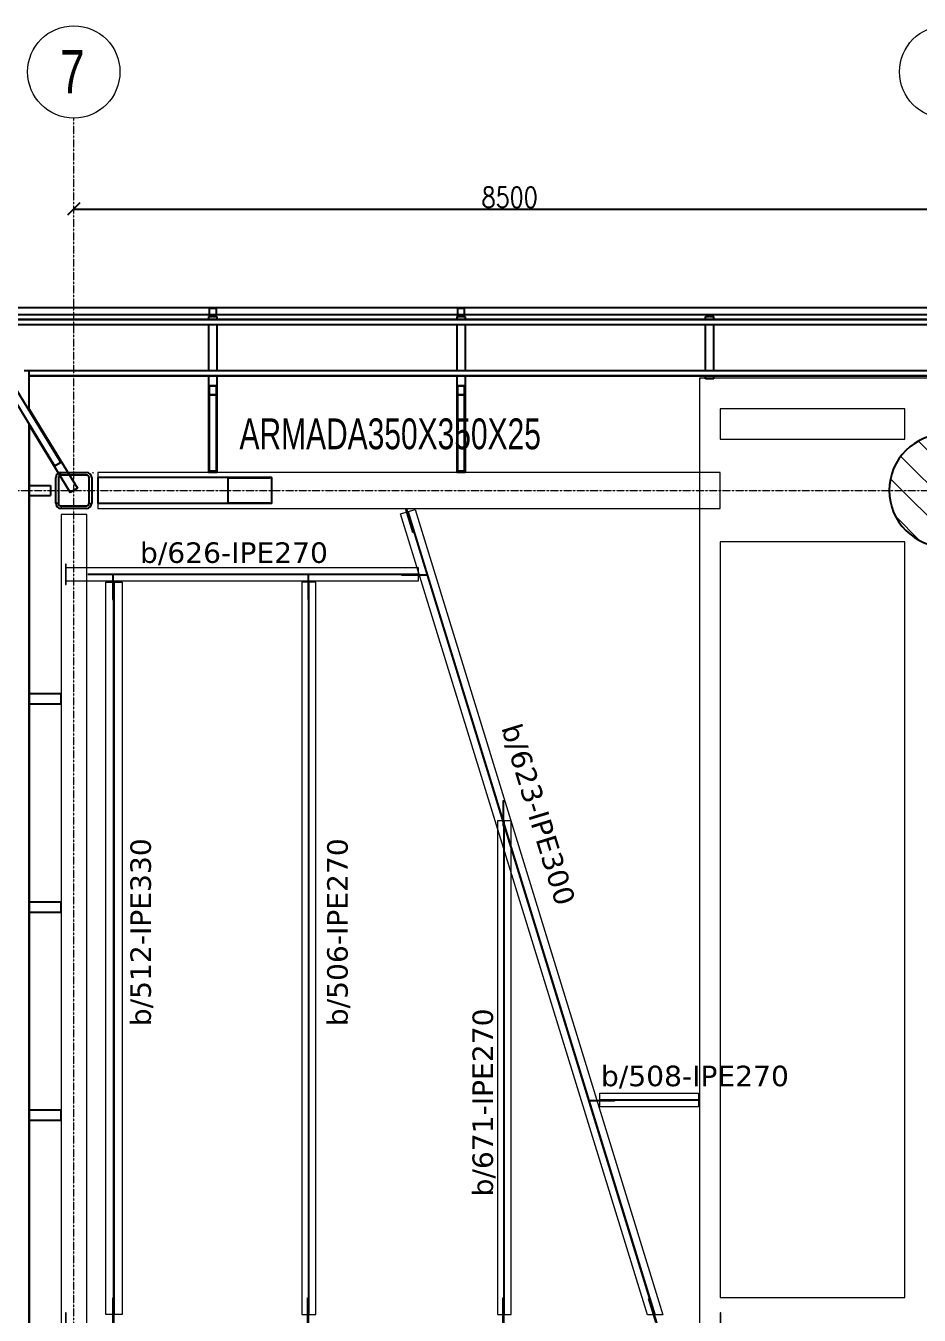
# Model space of a CAD drawing. Header units: millimetres. Extents: x -900 to 76112, y -21218 to 30031.
# Drawn here: x 3552 to 12263, y 17458 to 30031 of the extents above; entities that cross this region are included whole.
import ezdxf

# ---------------------------------------------------------------- set-up
doc = ezdxf.new("R2010")
doc.units = ezdxf.units.MM
doc.linetypes.add('Grid Line', pattern=[3.33375, 1.905, -0.47625, 0.47625, -0.47625])
for name, color, linetype, lineweight in [('0-1', 7, 'Continuous', 5), ('A_ALMA', 255, 'Continuous', 5), ('E_B_PLACA-1', 10, 'Continuous', 25), ('E_B_PLACA-2', 254, 'Continuous', 25), ('E_COLUMNAS', 1, 'Continuous', 18), ('E_COLUMNAS-1', 254, 'Continuous', 25), ('E_COLUMNAS-2', 1, 'Continuous', 9), ('E_COLUMNAS-3', 1, 'Continuous', 35), ('E_COLUMNAS-4', 1, 'Continuous', 25), ('E_EJES', 8, 'Continuous', 9), ('E_EJES-1', 8, 'Grid Line', 9), ('E_TEXTO', 3, 'Continuous', 9), ('E_VIGAS', 5, 'Continuous', 9), ('E_VIGAS-1', 5, 'Continuous', 25), ('E_VIGAS-2', 10, 'Continuous', 25), ('E_VIGAS-3', 5, 'Continuous', 25), ('P-PLATINA', 6, 'Continuous', 15), ('S-COLS-HDLN-1', 52, 'Continuous', 9), ('VIGAS_HCB', 253, 'Continuous', 15)]:
    doc.layers.add(name, color=color, linetype=linetype, lineweight=lineweight)
doc.layers.add('COTAS', color=8, linetype='Continuous')
doc.styles.add('Arial Narrow', font='', dxfattribs={"width": 0.85, "height": 0.3})
doc.styles.add('CNI_COTAS', font='romans.shx', dxfattribs={"width": 0.8})
doc.styles.add('Swis721 LtCn BT', font='swisscl.ttf', dxfattribs={"height": 0.42})
doc.styles.add('VERDANA', font='verdana.ttf')
doc.styles.get('Arial Narrow').set_extended_font_data('Arial Narrow')
doc.dimstyles.new('1.5', dxfattribs={"dimscale": 0, "dimtxt": 200, "dimasz": 120, "dimexe": 4, "dimexo": 4, "dimgap": 15, "dimtad": 1, "dimdec": 0, "dimzin": 4, "dimdsep": 46, "dimtxsty": 'CNI_COTAS', "dimblk": 'OBLIQUE', "dimcen": -0.09, "dimclrd": 256, "dimclrt": 3, "dimadec": 0, "dimazin": 0, "dimtfac": 1, "dimtdec": 0, "dimtmove": 2, "dimatfit": 0, "dimldrblk": 'OBLIQUE', "dimfxl": 0.05, "dimtolj": 1, "dimtzin": 0, "dimarcsym": 0})

# ---------------------------------------------------------------- blocks, each defined once
blk = doc.blocks.new('EST_SFM_VIGA-METALICA-SECCION-C - EST_SFM_VIGA-METALICA-UPN160-1604346-_58_00m_N_E_-NIVEL-15 DOC')
at = {"layer": 'E_VIGAS-1'}
for p, q in [((-32.755, 0.018), (-35.116, 0.018)), ((-30.335, 0.018), (-32.697, 0.018)), ((30.11, 0.018), (-30.277, 0.018)), ((-35.11, -0.047), (-32.761, -0.047)), ((-32.76, -0.047), (-32.693, -0.047)), ((-32.692, -0.047), (-30.341, -0.047)), ((-30.34, -0.047), (-30.273, -0.047)), ((-30.272, -0.047), (30.104, -0.047))]:
    blk.add_line(p, q, dxfattribs=at)
blk = doc.blocks.new('EST_SFM_VIGA-METALICA-SECCION-C - EST_SFM_VIGA-METALICA-UPN100-1529678-_58_00m_N_E_-NIVEL-15 DOC')
at = {"layer": 'E_VIGAS-2'}
for p, q in [((-13.943, -0.032), (-13.943, 0.018)), ((-13.556, 0.018), (-13.943, 0.018)), ((13.374, 0.018), (-13.422, 0.018))]:
    blk.add_line(p, q, dxfattribs=at)
blk = doc.blocks.new('EST_SFM_VIGA-METALICA-SECCION-C - EST_SFM_VIGA-METALICA-UPN100-1526554-_58_00m_N_E_-NIVEL-15 DOC')
at = {"layer": 'E_VIGAS-2'}
for p, q in [((34.942, 0.018), (-34.929, 0.018)), ((-34.929, -0.032), (34.942, -0.032))]:
    blk.add_line(p, q, dxfattribs=at)
blk = doc.blocks.new('EST_SFM_VIGA-METALICA-SECCION-C - EST_SFM_VIGA-METALICA-UPN100-1526616-_58_00m_N_E_-NIVEL-15 DOC')
at = {"layer": 'E_VIGAS-2'}
for p, q in [((-34.827, -0.018), (-34.827, 0.032)), ((34.044, 0.032), (-34.827, 0.032)), ((-34.827, -0.018), (34.044, -0.018))]:
    blk.add_line(p, q, dxfattribs=at)
blk = doc.blocks.new('EST_SCM_COLUMNA-METALICA-SECCION-CUADRADA - EST_SCM_COLUMNA-TUBULAR-CUADRADA_PTEØ_70x70 e_3mm-V6-_58_00m_N_E_-NIVEL-15 DOC')
at = {"layer": 'E_COLUMNAS-2'}
h = blk.add_hatch(dxfattribs=at)
h.set_pattern_fill('FP_3', color=256, style=0, pattern_type=2)
h.set_pattern_definition([(135, (72.807, -167.908), (-0.15909903, -0.15909903), [])])
h.paths.add_polyline_path([(0.029, -0.035), (0.033, -0.033), (0.035, -0.029), (0.031, -0.031)])
h.paths.add_polyline_path([(-0.029, -0.035), (-0.031, -0.031), (-0.035, -0.029), (-0.033, -0.033)])
h.paths.add_polyline_path([(-0.009, -0.035), (0.029, -0.035), (0.029, -0.032), (-0.029, -0.032), (-0.029, -0.035)])
h.paths.add_polyline_path([(-0.035, 0.029), (-0.031, 0.031), (-0.029, 0.035), (-0.033, 0.033)])
h.paths.add_polyline_path([(-0.032, -0.029), (-0.032, 0.029), (-0.035, 0.029), (-0.035, -0.029)])
h.paths.add_polyline_path([(0.035, 0.029), (0.033, 0.033), (0.029, 0.035), (0.031, 0.031)])
h.paths.add_polyline_path([(0.032, -0.029), (0.035, -0.029), (0.035, 0.029), (0.032, 0.029)])
h.paths.add_polyline_path([(-0.029, 0.032), (0.029, 0.032), (0.029, 0.035), (-0.029, 0.035)])
at = {"layer": 'E_COLUMNAS-1'}
for p, q in [((-0.035, 0.029), (-0.035, -0.029)), ((-0.032, -0.029), (-0.032, 0.029)), ((0.029, 0.035), (-0.029, 0.035)), ((-0.029, 0.032), (0.029, 0.032)), ((0.032, 0.029), (0.032, -0.029)), ((0.035, -0.029), (0.035, 0.029)), ((0.029, -0.032), (-0.029, -0.032)), ((-0.029, -0.035), (0.029, -0.035))]:
    blk.add_line(p, q, dxfattribs=at)
for centre, radius, start, end in [((-0.029, 0.029), 0.006, 90, 180), ((-0.029, 0.029), 0.003, 90, 180), ((0.029, 0.029), 0.006, 360, 90), ((0.029, 0.029), 0.003, 0, 90), ((-0.029, -0.029), 0.006, 180, 270), ((-0.029, -0.029), 0.006, 190, 270), ((-0.029, -0.029), 0.003, 180, 270), ((-0.029, -0.029), 0.003, 210, 270), ((0.029, -0.029), 0.006, 270, 360), ((0.029, -0.029), 0.003, 270, 360), ((0.029, -0.029), 0.006, 270, 350), ((0.029, -0.029), 0.003, 270, 330)]:
    blk.add_arc(centre, radius, start, end, dxfattribs=at)
blk = doc.blocks.new('EST_SCM_COLUMNA-METALICA-SECCION-CUADRADA - EST_SCM_COLUMNA-TUBULAR-CUADRADA_PTEØ_70x70 e_3mm-V7-_58_00m_N_E_-NIVEL-15 DOC')
at = {"layer": 'E_COLUMNAS-1'}
for p, q in [((-0.035, 0.029), (-0.035, -0.029)), ((-0.032, -0.029), (-0.032, 0.029)), ((0.029, 0.035), (-0.029, 0.035)), ((-0.029, 0.032), (0.029, 0.032)), ((0.032, 0.029), (0.032, -0.029)), ((0.035, -0.029), (0.035, 0.029)), ((0.029, -0.032), (-0.029, -0.032)), ((-0.029, -0.035), (0.029, -0.035))]:
    blk.add_line(p, q, dxfattribs=at)
for centre, radius, start, end in [((-0.029, 0.029), 0.006, 90, 180), ((-0.029, 0.029), 0.003, 90, 180), ((0.029, 0.029), 0.006, 360, 90), ((0.029, 0.029), 0.003, 0, 90), ((-0.029, -0.029), 0.006, 180, 270), ((-0.029, -0.029), 0.006, 190, 270), ((-0.029, -0.029), 0.003, 180, 270), ((-0.029, -0.029), 0.003, 210, 270), ((0.029, -0.029), 0.006, 270, 360), ((0.029, -0.029), 0.003, 270, 360), ((0.029, -0.029), 0.006, 270, 350), ((0.029, -0.029), 0.003, 270, 330)]:
    blk.add_arc(centre, radius, start, end, dxfattribs=at)
blk = doc.blocks.new('DCTIB_CNI_EST_MOD-1A-FAC_0001_rvt-1-_58_00m_N_E_-NIVEL-15 DOC')
at = {"layer": 'E_VIGAS'}
h = blk.add_hatch(dxfattribs=at)
h.set_pattern_fill('FP_2', color=256, style=0, pattern_type=2)
h.set_pattern_definition([(45, (0, 0), (-0.3768879, 0.3768879), []), (45, (0, 0.571), (-0.3768879, 0.3768879), [])])
h.paths.add_polyline_path([(-72.775, 167.094), (-72.775, 167.096), (-72.839, 167.096), (-72.839, 167.094), (-72.816, 167.094)])
h.paths.add_polyline_path([(-72.842, 167.098), (-72.841, 167.098), (-72.842, 167.18)])
h.paths.add_polyline_path([(-72.775, 167.182), (-72.775, 167.184), (-72.839, 167.184), (-72.839, 167.182), (-72.816, 167.182)])
at = {"layer": 'E_B_PLACA-1'}
for p, q in [((-75.147, 167.83), (-5.177, 167.83)), ((-5.727, 167.28), (-74.597, 167.28)), ((-74.597, 166.81), (-74.597, 140.014))]:
    blk.add_line(p, q, dxfattribs=at)
at = {"layer": 'E_B_PLACA-2'}
for p, q in [((-5.177, 167.83), (-75.147, 167.83)), ((-74.597, 167.28), (-5.727, 167.28)), ((-74.597, 140.014), (-74.597, 166.81))]:
    blk.add_line(p, q, dxfattribs=at)
at = {"layer": 'E_COLUMNAS-1'}
for centre, radius, start, end in [((-72.836, 167.879), 0.006, 190, 270), ((-72.836, 167.879), 0.006, 190, 270), ((-72.836, 167.879), 0.003, 210, 270), ((-72.836, 167.879), 0.003, 210, 270), ((-72.778, 167.879), 0.006, 270, 350), ((-72.778, 167.879), 0.006, 270, 350), ((-72.778, 167.879), 0.003, 270, 330), ((-72.778, 167.879), 0.003, 270, 330), ((-70.416, 167.879), 0.006, 190, 270), ((-70.416, 167.879), 0.006, 190, 270), ((-70.416, 167.879), 0.003, 210, 270), ((-70.416, 167.879), 0.003, 210, 270), ((-70.358, 167.879), 0.006, 270, 350), ((-70.358, 167.879), 0.006, 270, 350), ((-70.358, 167.879), 0.003, 270, 330), ((-70.358, 167.879), 0.003, 270, 330)]:
    blk.add_arc(centre, radius, start, end, dxfattribs=at)
at = {"layer": 'E_VIGAS-1'}
for p, q in [((-72.848, 167.858), (-72.848, 167.859)), ((-72.848, 167.859), (-72.82, 167.859)), ((-72.766, 167.858), (-72.848, 167.858)), ((-72.848, 167.858), (-72.848, 167.83)), ((-72.81, 167.876), (-72.81, 167.878)), ((-72.81, 167.864), (-72.81, 167.873)), ((-72.81, 167.859), (-72.81, 167.864)), ((-72.805, 167.878), (-72.805, 167.876)), ((-72.805, 167.873), (-72.805, 167.864)), ((-72.805, 167.864), (-72.805, 167.859)), ((-72.794, 167.859), (-72.766, 167.859)), ((-72.766, 167.859), (-72.766, 167.858)), ((-72.766, 167.858), (-72.766, 167.83)), ((-70.428, 167.858), (-70.428, 167.859)), ((-70.428, 167.859), (-70.4, 167.859)), ((-70.346, 167.858), (-70.428, 167.858)), ((-70.428, 167.858), (-70.428, 167.83)), ((-70.39, 167.876), (-70.39, 167.878)), ((-70.39, 167.864), (-70.39, 167.873)), ((-70.39, 167.859), (-70.39, 167.864)), ((-70.385, 167.878), (-70.385, 167.876)), ((-70.385, 167.873), (-70.385, 167.864)), ((-70.385, 167.864), (-70.385, 167.859)), ((-70.374, 167.859), (-70.346, 167.859)), ((-70.346, 167.859), (-70.346, 167.858)), ((-70.346, 167.858), (-70.346, 167.83)), ((-68.003, 167.859), (-67.975, 167.859)), ((-68.003, 167.858), (-68.003, 167.859)), ((-67.921, 167.858), (-68.003, 167.858)), ((-68.003, 167.83), (-68.003, 167.858)), ((-67.965, 167.864), (-67.965, 167.878)), ((-67.965, 167.859), (-67.965, 167.864)), ((-67.96, 167.878), (-67.96, 167.864)), ((-67.96, 167.864), (-67.96, 167.859)), ((-67.949, 167.859), (-67.921, 167.859)), ((-67.921, 167.859), (-67.921, 167.858)), ((-67.921, 167.83), (-67.921, 167.858)), ((-72.848, 167.78), (-72.848, 167.33)), ((-72.766, 167.78), (-72.766, 167.33)), ((-70.428, 167.78), (-70.428, 167.33)), ((-70.346, 167.78), (-70.346, 167.33)), ((-68.003, 167.33), (-68.003, 167.78)), ((-67.921, 167.33), (-67.921, 167.78)), ((-72.848, 167.28), (-72.848, 166.337)), ((-72.766, 167.28), (-72.766, 166.337)), ((-70.428, 167.28), (-70.428, 166.337)), ((-70.346, 167.28), (-70.346, 166.337)), ((-68.003, 167.252), (-68.003, 167.28)), ((-67.921, 167.252), (-68.003, 167.252)), ((-67.921, 167.252), (-67.921, 167.28)), ((-74.782, 167.113), (-74.35, 166.404)), ((-74.29, 166.44), (-74.723, 167.15)), ((-72.842, 167.18), (-72.842, 167.098)), ((-72.842, 167.098), (-72.842, 166.357)), ((-72.841, 167.18), (-72.841, 167.172)), ((-72.841, 167.098), (-72.841, 167.18)), ((-72.841, 167.098), (-72.841, 167.094)), ((-72.775, 167.184), (-72.839, 167.184)), ((-72.839, 167.182), (-72.775, 167.182)), ((-72.775, 167.096), (-72.839, 167.096)), ((-72.839, 167.094), (-72.775, 167.094)), ((-72.774, 167.172), (-72.774, 167.18)), ((-72.774, 167.18), (-72.774, 167.098)), ((-72.774, 167.094), (-72.774, 167.098)), ((-72.772, 167.098), (-72.772, 167.18)), ((-72.772, 166.357), (-72.772, 167.098)), ((-70.422, 167.18), (-70.422, 167.098)), ((-70.422, 167.098), (-70.422, 166.357)), ((-70.421, 167.18), (-70.421, 167.172)), ((-70.421, 167.098), (-70.421, 167.18)), ((-70.421, 167.098), (-70.421, 167.094)), ((-70.355, 167.184), (-70.419, 167.184)), ((-70.419, 167.182), (-70.355, 167.182)), ((-70.355, 167.096), (-70.419, 167.096)), ((-70.419, 167.094), (-70.355, 167.094)), ((-70.354, 167.172), (-70.354, 167.18)), ((-70.354, 167.18), (-70.354, 167.098)), ((-70.354, 167.094), (-70.354, 167.098)), ((-70.352, 167.098), (-70.352, 167.18)), ((-70.352, 166.357), (-70.352, 167.098)), ((-74.597, 166.956), (-74.127, 166.184)), ((-74.597, 166.798), (-74.197, 166.141)), ((-74.346, 166.402), (-74.291, 166.435)), ((-72.766, 166.337), (-72.848, 166.337)), ((-72.839, 166.353), (-72.775, 166.353)), ((-70.346, 166.337), (-70.428, 166.337)), ((-70.419, 166.353), (-70.355, 166.353)), ((-74.597, 166.212), (-74.388, 166.212)), ((-74.388, 166.212), (-74.388, 166.112)), ((-74.597, 166.112), (-74.388, 166.112)), ((-74.127, 166.184), (-74.197, 166.141)), ((-74.597, 164.182), (-74.287, 164.182)), ((-74.597, 164.082), (-74.287, 164.082)), ((-74.287, 164.182), (-74.287, 164.082)), ((-74.597, 162.152), (-74.287, 162.152)), ((-74.287, 162.152), (-74.287, 162.052)), ((-74.597, 162.052), (-74.287, 162.052)), ((-74.597, 160.123), (-74.287, 160.123)), ((-74.287, 160.123), (-74.287, 160.023)), ((-74.597, 160.023), (-74.287, 160.023))]:
    blk.add_line(p, q, dxfattribs=at)
at = {"layer": 'E_VIGAS-1', "flags": 128}
for points in [[(-72.839, 167.184), (-72.84, 167.184), (-72.84, 167.184), (-72.841, 167.183), (-72.841, 167.183), (-72.842, 167.182), (-72.842, 167.181), (-72.842, 167.18)], [(-72.842, 167.098), (-72.842, 167.097), (-72.842, 167.096), (-72.841, 167.095), (-72.841, 167.095), (-72.84, 167.094), (-72.84, 167.094), (-72.839, 167.094)], [(-72.841, 167.18), (-72.841, 167.181), (-72.84, 167.181), (-72.84, 167.182), (-72.84, 167.182), (-72.84, 167.182), (-72.839, 167.182), (-72.839, 167.182)], [(-72.839, 167.096), (-72.839, 167.096), (-72.84, 167.096), (-72.84, 167.096), (-72.84, 167.096), (-72.84, 167.097), (-72.841, 167.097), (-72.841, 167.098)], [(-72.772, 167.18), (-72.772, 167.181), (-72.772, 167.182), (-72.773, 167.183), (-72.773, 167.183), (-72.774, 167.184), (-72.774, 167.184), (-72.775, 167.184)], [(-72.775, 167.182), (-72.775, 167.182), (-72.774, 167.182), (-72.774, 167.182), (-72.774, 167.182), (-72.774, 167.181), (-72.774, 167.181), (-72.774, 167.18)], [(-72.775, 167.094), (-72.774, 167.094), (-72.774, 167.094), (-72.773, 167.095), (-72.773, 167.095), (-72.772, 167.096), (-72.772, 167.097), (-72.772, 167.098)], [(-72.774, 167.098), (-72.774, 167.097), (-72.774, 167.097), (-72.774, 167.096), (-72.774, 167.096), (-72.774, 167.096), (-72.775, 167.096), (-72.775, 167.096)], [(-70.419, 167.184), (-70.42, 167.184), (-70.42, 167.184), (-70.421, 167.183), (-70.421, 167.183), (-70.422, 167.182), (-70.422, 167.181), (-70.422, 167.18)], [(-70.422, 167.098), (-70.422, 167.097), (-70.422, 167.096), (-70.421, 167.095), (-70.421, 167.095), (-70.42, 167.094), (-70.42, 167.094), (-70.419, 167.094)], [(-70.421, 167.18), (-70.421, 167.181), (-70.42, 167.181), (-70.42, 167.182), (-70.42, 167.182), (-70.42, 167.182), (-70.419, 167.182), (-70.419, 167.182)], [(-70.419, 167.096), (-70.419, 167.096), (-70.42, 167.096), (-70.42, 167.096), (-70.42, 167.096), (-70.42, 167.097), (-70.421, 167.097), (-70.421, 167.098)], [(-70.352, 167.18), (-70.352, 167.181), (-70.352, 167.182), (-70.353, 167.183), (-70.353, 167.183), (-70.354, 167.184), (-70.354, 167.184), (-70.355, 167.184)], [(-70.355, 167.182), (-70.355, 167.182), (-70.354, 167.182), (-70.354, 167.182), (-70.354, 167.182), (-70.354, 167.181), (-70.354, 167.181), (-70.354, 167.18)], [(-70.355, 167.094), (-70.354, 167.094), (-70.354, 167.094), (-70.353, 167.095), (-70.353, 167.095), (-70.352, 167.096), (-70.352, 167.097), (-70.352, 167.098)], [(-70.354, 167.098), (-70.354, 167.097), (-70.354, 167.097), (-70.354, 167.096), (-70.354, 167.096), (-70.354, 167.096), (-70.355, 167.096), (-70.355, 167.096)], [(-74.346, 166.402), (-74.346, 166.402), (-74.347, 166.402), (-74.348, 166.402), (-74.348, 166.402), (-74.349, 166.403), (-74.35, 166.403), (-74.35, 166.404)], [(-74.29, 166.44), (-74.29, 166.44), (-74.29, 166.439), (-74.29, 166.438), (-74.29, 166.437), (-74.29, 166.436), (-74.29, 166.436), (-74.291, 166.435)], [(-72.842, 166.357), (-72.842, 166.356), (-72.842, 166.355), (-72.841, 166.355), (-72.841, 166.354), (-72.84, 166.354), (-72.84, 166.353), (-72.839, 166.353)], [(-72.775, 166.353), (-72.774, 166.353), (-72.774, 166.354), (-72.773, 166.354), (-72.773, 166.355), (-72.772, 166.355), (-72.772, 166.356), (-72.772, 166.357)], [(-70.422, 166.357), (-70.422, 166.356), (-70.422, 166.355), (-70.421, 166.355), (-70.421, 166.354), (-70.42, 166.354), (-70.42, 166.353), (-70.419, 166.353)], [(-70.355, 166.353), (-70.354, 166.353), (-70.354, 166.354), (-70.353, 166.354), (-70.353, 166.355), (-70.352, 166.355), (-70.352, 166.356), (-70.352, 166.357)]]:
    blk.add_lwpolyline(points, dxfattribs=at)
at = {"layer": 'E_VIGAS-1'}
for points, knots in [([(-72.82, 167.859), (-72.819, 167.859), (-72.818, 167.859), (-72.815, 167.859), (-72.813, 167.86), (-72.811, 167.86), (-72.81, 167.862), (-72.81, 167.863), (-72.81, 167.864)], [0, 0, 0, 0, 0.142857, 0.285714, 0.428571, 0.571429, 0.785714, 1, 1, 1, 1]), ([(-72.81, 167.864), (-72.81, 167.863), (-72.81, 167.862), (-72.812, 167.86), (-72.813, 167.86), (-72.815, 167.859), (-72.816, 167.859), (-72.817, 167.859), (-72.819, 167.859), (-72.82, 167.859)], [0, 0, 0, 0, 0.285714, 0.428571, 0.571429, 0.678571, 0.732143, 0.785714, 1, 1, 1, 1]), ([(-72.794, 167.859), (-72.795, 167.859), (-72.796, 167.859), (-72.799, 167.859), (-72.801, 167.86), (-72.803, 167.86), (-72.804, 167.862), (-72.805, 167.863), (-72.805, 167.864)], [0, 0, 0, 0, 0.142857, 0.285714, 0.428571, 0.571429, 0.785714, 1, 1, 1, 1]), ([(-72.805, 167.864), (-72.805, 167.863), (-72.804, 167.862), (-72.803, 167.86), (-72.801, 167.86), (-72.8, 167.859), (-72.799, 167.859), (-72.797, 167.859), (-72.795, 167.859), (-72.794, 167.859)], [0, 0, 0, 0, 0.285714, 0.428571, 0.571429, 0.678571, 0.732143, 0.785714, 1, 1, 1, 1]), ([(-70.4, 167.859), (-70.399, 167.859), (-70.398, 167.859), (-70.395, 167.859), (-70.393, 167.86), (-70.391, 167.86), (-70.39, 167.862), (-70.39, 167.863), (-70.39, 167.864)], [0, 0, 0, 0, 0.142857, 0.285714, 0.428571, 0.571429, 0.785714, 1, 1, 1, 1]), ([(-70.39, 167.864), (-70.39, 167.863), (-70.39, 167.862), (-70.392, 167.86), (-70.393, 167.86), (-70.395, 167.859), (-70.396, 167.859), (-70.397, 167.859), (-70.399, 167.859), (-70.4, 167.859)], [0, 0, 0, 0, 0.285714, 0.428571, 0.571429, 0.678571, 0.732143, 0.785714, 1, 1, 1, 1]), ([(-70.374, 167.859), (-70.375, 167.859), (-70.376, 167.859), (-70.379, 167.859), (-70.381, 167.86), (-70.383, 167.86), (-70.384, 167.862), (-70.385, 167.863), (-70.385, 167.864)], [0, 0, 0, 0, 0.142857, 0.285714, 0.428571, 0.571429, 0.785714, 1, 1, 1, 1]), ([(-70.385, 167.864), (-70.385, 167.863), (-70.384, 167.862), (-70.383, 167.86), (-70.381, 167.86), (-70.38, 167.859), (-70.379, 167.859), (-70.377, 167.859), (-70.375, 167.859), (-70.374, 167.859)], [0, 0, 0, 0, 0.285714, 0.428571, 0.571429, 0.678571, 0.732143, 0.785714, 1, 1, 1, 1]), ([(-67.965, 167.864), (-67.965, 167.863), (-67.965, 167.862), (-67.967, 167.86), (-67.968, 167.86), (-67.97, 167.859), (-67.971, 167.859), (-67.972, 167.859), (-67.974, 167.859), (-67.975, 167.859)], [0, 0, 0, 0, 0.285714, 0.428571, 0.571429, 0.678571, 0.732143, 0.785714, 1, 1, 1, 1]), ([(-67.975, 167.859), (-67.974, 167.859), (-67.973, 167.859), (-67.97, 167.859), (-67.968, 167.86), (-67.966, 167.86), (-67.965, 167.862), (-67.965, 167.863), (-67.965, 167.864)], [0, 0, 0, 0, 0.142857, 0.285714, 0.428571, 0.571429, 0.785714, 1, 1, 1, 1]), ([(-67.96, 167.864), (-67.96, 167.863), (-67.959, 167.862), (-67.958, 167.86), (-67.956, 167.86), (-67.955, 167.859), (-67.954, 167.859), (-67.952, 167.859), (-67.95, 167.859), (-67.949, 167.859)], [0, 0, 0, 0, 0.285714, 0.428571, 0.571429, 0.678571, 0.732143, 0.785714, 1, 1, 1, 1]), ([(-67.949, 167.859), (-67.95, 167.859), (-67.951, 167.859), (-67.954, 167.859), (-67.956, 167.86), (-67.958, 167.86), (-67.959, 167.862), (-67.96, 167.863), (-67.96, 167.864)], [0, 0, 0, 0, 0.142857, 0.285714, 0.428571, 0.571429, 0.785714, 1, 1, 1, 1])]:
    blk.add_open_spline(points, degree=3, knots=knots, dxfattribs=at)
at = {"layer": 'E_COLUMNAS-1'}
for name, p in [('EST_SCM_COLUMNA-METALICA-SECCION-CUADRADA - EST_SCM_COLUMNA-TUBULAR-CUADRADA_PTEØ_70x70 e_3mm-V6-_58_00m_N_E_-NIVEL-15 DOC', (-72.807, 167.908)), ('EST_SCM_COLUMNA-METALICA-SECCION-CUADRADA - EST_SCM_COLUMNA-TUBULAR-CUADRADA_PTEØ_70x70 e_3mm-V7-_58_00m_N_E_-NIVEL-15 DOC', (-70.387, 167.908))]:
    blk.add_blockref(name, p, dxfattribs=at)
at = {"layer": 'E_VIGAS-1'}
for name, p in [('EST_SFM_VIGA-METALICA-SECCION-C - EST_SFM_VIGA-METALICA-UPN160-1604346-_58_00m_N_E_-NIVEL-15 DOC', (-40.081, 167.925)), ('EST_SFM_VIGA-METALICA-SECCION-C - EST_SFM_VIGA-METALICA-UPN100-1526554-_58_00m_N_E_-NIVEL-15 DOC', (-40.169, 167.812)), ('EST_SFM_VIGA-METALICA-SECCION-C - EST_SFM_VIGA-METALICA-UPN100-1526616-_58_00m_N_E_-NIVEL-15 DOC', (-39.77, 167.298))]:
    blk.add_blockref(name, p, dxfattribs=at)
at = {"layer": 'E_VIGAS-1', "rotation": 270.0000000000001}
blk.add_blockref('EST_SFM_VIGA-METALICA-SECCION-C - EST_SFM_VIGA-METALICA-UPN100-1529678-_58_00m_N_E_-NIVEL-15 DOC', (-74.615, 153.388), dxfattribs=at)
blk = doc.blocks.new('EST_SCM_COLUMNA-SECCION-CIRCULAR - EST_SCM_COLUMNA-CONCRETO-CIRCULAR_Ø_110cm-1246219-_58_00m_N_E_-NIVEL-15 DOC')
at = {"layer": 'E_COLUMNAS'}
h = blk.add_hatch(dxfattribs=at)
h.set_pattern_fill('FP_15', color=256, style=0, pattern_type=2)
h.set_pattern_definition([(135, (65.662, -166.162), (-0.15909903, -0.15909903), [])])
h.paths.add_polyline_path([(0.041, -0.548), (0.122, -0.536), (0.201, -0.512), (0.275, -0.476), (0.343, -0.43), (0.403, -0.374), (0.454, -0.31), (0.496, -0.239), (0.526, -0.162), (0.544, -0.082), (0.55, 0), (0.544, 0.082), (0.526, 0.162), (0.492, 0.245), (0.454, 0.31), (0.402, 0.375), (0.343, 0.43), (0.275, 0.476), (0.201, 0.512), (0.122, 0.536), (0.041, 0.548), (-0.041, 0.548), (-0.122, 0.536), (-0.201, 0.512), (-0.275, 0.476), (-0.343, 0.43), (-0.403, 0.374), (-0.454, 0.31), (-0.496, 0.239), (-0.526, 0.162), (-0.544, 0.082), (-0.55, 0), (-0.544, -0.082), (-0.526, -0.162), (-0.496, -0.239), (-0.454, -0.31), (-0.403, -0.374), (-0.343, -0.43), (-0.275, -0.476), (-0.201, -0.512), (-0.122, -0.536), (-0.041, -0.548)])
at = {"layer": 'E_COLUMNAS-4'}
for start, end in [(0, 180), (180, 0)]:
    blk.add_arc((0, 0), 0.55, start, end, dxfattribs=at)
blk = doc.blocks.new('EST_SCM_COLUMNA-METALICA-SECCION-CUADRADA - EST_SCM_COLUMNA-TUBULAR-CUADRADA_ARMADA_350X350X25-V24-_58_00m_N_E_-NIVEL-15 DOC')
at = {"layer": 'S-COLS-HDLN-1'}
h = blk.add_hatch(dxfattribs=at)
h.set_pattern_fill('FP_23', color=256, style=0, pattern_type=2)
h.set_pattern_definition([(135, (74.162, -166.162), (-0.15909903, -0.15909903), [])])
h.paths.add_polyline_path([(0.125, -0.175), (0.144, -0.171), (0.16, -0.16), (0.171, -0.144), (0.175, -0.125), (0.174, 0.13), (0.171, 0.144), (0.16, 0.16), (0.144, 0.171), (0.125, 0.175), (-0.125, 0.175), (-0.144, 0.171), (-0.16, 0.16), (-0.171, 0.144), (-0.175, 0.125), (-0.175, -0.125), (-0.171, -0.144), (-0.16, -0.16), (-0.144, -0.171), (-0.125, -0.175), (0.072, -0.175)])
h.paths.add_polyline_path([(-0.125, -0.15), (-0.138, -0.147), (-0.147, -0.138), (-0.15, -0.125), (-0.149, 0.13), (-0.147, 0.137), (-0.138, 0.147), (-0.125, 0.15), (0.125, 0.15), (0.137, 0.147), (0.147, 0.137), (0.15, 0.125), (0.15, -0.125), (0.147, -0.138), (0.137, -0.147), (0.125, -0.15), (-0.07, -0.15)])
at = {"layer": 'E_COLUMNAS-4'}
for p, q in [((-0.125, 0.175), (0.125, 0.175)), ((0.125, 0.15), (-0.125, 0.15)), ((-0.175, -0.125), (-0.175, 0.125)), ((-0.15, 0.125), (-0.15, -0.125)), ((0.15, -0.125), (0.15, 0.125)), ((0.175, 0.125), (0.175, -0.125)), ((-0.125, -0.15), (0.125, -0.15)), ((0.125, -0.175), (-0.125, -0.175))]:
    blk.add_line(p, q, dxfattribs=at)
for centre, radius, start, end in [((-0.125, 0.125), 0.05, 90, 180), ((-0.125, 0.125), 0.025, 90, 180), ((0.125, 0.125), 0.05, 0, 90), ((0.125, 0.125), 0.025, 360, 90), ((-0.125, -0.125), 0.05, 180, 270), ((-0.125, -0.125), 0.025, 180, 270), ((0.125, -0.125), 0.05, 270, 0), ((0.125, -0.125), 0.025, 270, 360)]:
    blk.add_arc(centre, radius, start, end, dxfattribs=at)
blk = doc.blocks.new('Grid - CNI_NOMBRE EJES-372759-_58_00m_N_E_-NIVEL-15 DOC')
at = {"layer": 'E_EJES'}
blk.add_circle((0, 0), 0.003, dxfattribs=at)
blk = doc.blocks.new('_Oblique')
at = {"color": 0, "linetype": 'ByBlock', "lineweight": -2}
blk.add_line((-0.5, -0.5), (0.5, 0.5), dxfattribs=at)
blk = doc.blocks.new('*D588')
at = {"layer": 'COTAS', "lineweight": -2, "transparency": 16777216}
blk.add_line((4020, 28243), (12520, 28243), dxfattribs=at)
at = {"layer": 'Defpoints', "color": 0, "transparency": 16777216}
for p in [(4020, 28243), (12520, 28243), (12520, 28243)]:
    blk.add_point(p, dxfattribs=at)
at = {"layer": 'COTAS', "lineweight": -2, "transparency": 16777216, "xscale": 120, "yscale": 120, "zscale": 120, "rotation": 180}
blk.add_blockref('_Oblique', (4020, 28243), dxfattribs=at)
at = {"layer": 'COTAS', "lineweight": -2, "transparency": 16777216, "xscale": 120, "yscale": 120, "zscale": 120}
blk.add_blockref('_Oblique', (12520, 28243), dxfattribs=at)
at = {"layer": 'COTAS', "color": 3, "transparency": 16777216, "insert": (8270, 28358), "char_height": 200, "attachment_point": 5, "style": 'CNI_COTAS'}
blk.add_mtext('\\A1;8500', dxfattribs=at)

msp = doc.modelspace()

# ---------------------------------------------------------------- hatches: boundary and pattern name
at = {"layer": 'E_VIGAS'}
h = msp.add_hatch(dxfattribs=at)
h.set_pattern_fill('FP_2', color=256, scale=1000, style=0, pattern_type=2)
h.set_pattern_definition([(45, (78182.2, -140662.4), (-376.8879, 376.8879), []), (45, (78182.2, -140091.4), (-376.8879, 376.8879), [])])
h.paths.add_polyline_path([(5649.2, 25375), (5945.4, 25375), (5945.4, 25377), (5527.7, 25377), (5527.7, 25375)])
h.paths.add_polyline_path([(5524.2, 25379), (5524.2, 25621), (5520.8, 25621), (5520.8, 25379)])
h.paths.add_polyline_path([(5948.9, 25379), (5952.3, 25379), (5952.3, 25621), (5948.9, 25621), (5948.9, 25384.1)])
h.paths.add_polyline_path([(5527.7, 25623), (5945.4, 25623), (5945.4, 25625), (5527.7, 25625)])

# ---------------------------------------------------------------- linework, layer by layer
at = {"layer": 'A_ALMA'}
for p, q in [((7273.8, 25292.1), (9680.2, 17461.8)), ((7280.6, 25294.2), (9687.6, 17461.8)), ((4156, 24685.9), (7377.4, 24685.9)), ((4156, 24679.3), (7377.4, 24679.3)), ((4408.9, 17465.2), (4408.9, 24607.6)), ((4416.4, 17465.2), (4416.4, 24607.6)), ((6309.3, 17465.1), (6309.3, 24604.7)), ((6315.9, 17465.1), (6315.9, 24604.7)), ((8211.8, 17465.2), (8211.8, 22277.6)), ((8218.4, 17465.2), (8218.4, 22277.6)), ((9150.1, 19560.9), (10111.1, 19560.9)), ((9150.1, 19554.3), (10111.1, 19554.3))]:
    msp.add_line(p, q, dxfattribs=at)
at = {"layer": 'E_EJES-1'}
for p, q in [((4020.1, -4117.1), (4020.1, 29130.8)), ((0, 25500), (75212.1, 25500))]:
    msp.add_line(p, q, dxfattribs=at)
at = {"layer": 'E_VIGAS', "color": 30, "true_color": 0xf26722}
for points in [[(10121, 26595.9), (10121.1, -1095.9), (65921.3, -1095.8), (65921.2, 26595.9)], [(12121, 26000), (12121, 26295.9), (10321, 26295.9), (10321, 26000)], [(3896, 235), (4146, 235), (4146, 25265), (3896, 25265)], [(12121, 25000), (10321, 25000), (10321, 17632.6), (12121, 17632.6)]]:
    msp.add_lwpolyline(points, close=True, dxfattribs=at)
at = {"layer": 'E_VIGAS-3'}
for p, q in [((10120.1, 26595.9), (10129.9, 26595.9)), ((4207.8, 25670), (4207.8, 25675)), ((4254.4, 25621), (4254.4, 25379)), ((5527.7, 25625), (4261.3, 25625)), ((5520.8, 25621), (5520.8, 25379)), ((5527, 25623), (5521.7, 25623)), ((5524.2, 25379), (5524.2, 25621)), ((5945.4, 25625), (5527.7, 25625)), ((5527.7, 25623), (5933.1, 25623)), ((5945.4, 25623), (5933.1, 25623)), ((5948.9, 25621), (5948.9, 25379)), ((5952.3, 25379), (5952.3, 25621)), ((4261.3, 25375), (5527.7, 25375)), ((5521.7, 25377), (5527, 25377)), ((5933.1, 25377), (5527.7, 25377)), ((5527.7, 25375), (5945.4, 25375)), ((5933.1, 25377), (5945.4, 25377))]:
    msp.add_line(p, q, dxfattribs=at)
at = {"layer": 'E_VIGAS-3', "flags": 128}
for points in [[(4261.3, 25625), (4259.9, 25624.9), (4258.6, 25624.7), (4257.4, 25624.3), (4256.4, 25623.8), (4255.5, 25623.2), (4254.9, 25622.5), (4254.5, 25621.8), (4254.4, 25621)], [(5527, 25625), (5526.3, 25624.9), (5525, 25624.7), (5523.8, 25624.3), (5522.8, 25623.8), (5521.9, 25623.2), (5521.3, 25622.5), (5520.9, 25621.8), (5520.8, 25621)], [(5524.2, 25621), (5524.3, 25621.4), (5524.5, 25621.8), (5524.8, 25622.1), (5525.2, 25622.4), (5525.8, 25622.7), (5526.4, 25622.8), (5527, 25623), (5527.7, 25623)], [(5952.3, 25621), (5952.2, 25621.8), (5951.8, 25622.5), (5951.2, 25623.2), (5950.3, 25623.8), (5949.3, 25624.3), (5948.1, 25624.7), (5946.8, 25624.9), (5945.4, 25625)], [(5945.4, 25623), (5946.1, 25623), (5946.8, 25622.8), (5947.4, 25622.7), (5947.9, 25622.4), (5948.3, 25622.1), (5948.6, 25621.8), (5948.8, 25621.4), (5948.9, 25621)], [(4254.4, 25379), (4254.5, 25378.2), (4254.9, 25377.5), (4255.5, 25376.8), (4256.4, 25376.2), (4257.4, 25375.7), (4258.6, 25375.3), (4259.9, 25375.1), (4261.3, 25375)], [(5520.8, 25379), (5520.9, 25378.2), (5521.3, 25377.5), (5521.9, 25376.8), (5522.8, 25376.2), (5523.8, 25375.7), (5525, 25375.3), (5526.3, 25375.1), (5527, 25375)], [(5527.7, 25377), (5527, 25377), (5526.4, 25377.2), (5525.8, 25377.3), (5525.2, 25377.6), (5524.8, 25377.9), (5524.5, 25378.2), (5524.3, 25378.6), (5524.2, 25379)], [(5945.4, 25375), (5946.8, 25375.1), (5948.1, 25375.3), (5949.3, 25375.7), (5950.3, 25376.2), (5951.2, 25376.8), (5951.8, 25377.5), (5952.2, 25378.2), (5952.3, 25379)], [(5948.9, 25379), (5948.8, 25378.6), (5948.6, 25378.2), (5948.3, 25377.9), (5947.9, 25377.6), (5947.4, 25377.3), (5946.8, 25377.2), (5946.1, 25377), (5945.4, 25377)]]:
    msp.add_lwpolyline(points, dxfattribs=at)
at = {"layer": 'P-PLATINA'}
for points in [[(7254.4, 25321.8), (7263.9, 25324.7), (7335.6, 25091.5), (7326.1, 25088.5)], [(4398.9, 24435.3), (4408.9, 24435.3), (4408.9, 24679.3), (4398.9, 24679.3)], [(6301.8, 24435.3), (6311.8, 24435.3), (6311.8, 24679.3), (6301.8, 24679.3)], [(7463.3, 24679.3), (7463.3, 24669.3), (7219.3, 24669.3), (7219.3, 24679.3)], [(8201.8, 22230.8), (8211.8, 22230.8), (8211.8, 22474.8), (8201.8, 22474.8)], [(9292.6, 19554.3), (9292.6, 19544.3), (9048.6, 19544.3), (9048.6, 19554.3)], [(4399.9, 17627.7), (4409.9, 17627.7), (4409.9, 17383.7), (4399.9, 17383.7)], [(6299.3, 17627.7), (6309.3, 17627.7), (6309.3, 17383.7), (6299.3, 17383.7)], [(8201.8, 17627.7), (8211.8, 17627.7), (8211.8, 17383.7), (8201.8, 17383.7)], [(9622.1, 17616.7), (9631.7, 17619.6), (9703.3, 17386.4), (9693.8, 17383.4)]]:
    msp.add_lwpolyline(points, close=True, dxfattribs=at)
at = {"layer": 'VIGAS_HCB'}
for points in [[(4256, 25325), (10321, 25325.5), (10321, 25675.5), (4256, 25675)], [(3946, 24750.1), (7377.4, 24750.1), (7377.4, 24615.1), (3946, 24615.1)], [(4492.6, 17465.2), (4332.6, 17465.2), (4332.6, 24604.7), (4492.6, 24604.7)], [(6245.1, 17465.1), (6380.1, 17465.1), (6380.1, 24604.7), (6245.1, 24604.7)], [(8150.1, 17465.2), (8285.1, 17465.2), (8285.1, 22277.6), (8150.1, 22277.6)], [(9150.1, 19625.1), (10111.1, 19625.1), (10111.1, 19490.1), (9150.1, 19490.1)]]:
    msp.add_lwpolyline(points, close=True, dxfattribs=at)
msp.add_lwpolyline([(7348.9, 25315.2), (9762.3, 17461.8), (9612.4, 17461.8), (7205.5, 25271.1), (7348.9, 25315.2)], dxfattribs=at)
at = {"layer": 'VIGAS_HCB', "color": 8}
for points in [[(3940, 24782.6), (3940, 24582.6), (3946, 24582.6), (3946, 24782.6)], [(3940, 17480.2), (3940, 17280.2), (3946, 17280.2), (3946, 17480.2)], [(10321.1, 17480.2), (10321.1, 17280.2), (10327.1, 17280.2), (10327.1, 17480.2)]]:
    msp.add_lwpolyline(points, close=True, dxfattribs=at)

# ---------------------------------------------------------------- block references
at = {"layer": '0-1', "xscale": 1000, "yscale": 1000, "zscale": 1000}
msp.add_blockref('DCTIB_CNI_EST_MOD-1A-FAC_0001_rvt-1-_58_00m_N_E_-NIVEL-15 DOC', (78182.2, -140662.4), dxfattribs=at)
at = {"layer": 'E_COLUMNAS-3', "xscale": 1000, "yscale": 1000, "zscale": 1000}
for name, p in [('EST_SCM_COLUMNA-SECCION-CIRCULAR - EST_SCM_COLUMNA-CONCRETO-CIRCULAR_Ø_110cm-1246219-_58_00m_N_E_-NIVEL-15 DOC', (12520.1, 25500)), ('EST_SCM_COLUMNA-METALICA-SECCION-CUADRADA - EST_SCM_COLUMNA-TUBULAR-CUADRADA_ARMADA_350X350X25-V24-_58_00m_N_E_-NIVEL-15 DOC', (4020.1, 25500))]:
    msp.add_blockref(name, p, dxfattribs=at)
at = {"layer": 'E_EJES', "xscale": 149999.9999999999, "yscale": 149999.9999999999, "zscale": 149999.9999999999}
for p in [(4020.1, 29580.8), (12520.1, 29580.8)]:
    msp.add_blockref('Grid - CNI_NOMBRE EJES-372759-_58_00m_N_E_-NIVEL-15 DOC', p, dxfattribs=at)

# ---------------------------------------------------------------- texts
at = {"layer": 'E_EJES', "insert": (3885.7, 29793.4), "char_height": 420, "width": 312.658, "attachment_point": 1, "style": 'Swis721 LtCn BT'}
msp.add_mtext('7', dxfattribs=at)
at = {"layer": 'E_TEXTO', "attachment_point": 1}
for s, insert, char_height, width, style in [('ARMADA350X350X25', (5636.1, 26202.2), 300, 3669.524, 'Arial Narrow'), ('b/508-IPE270', (9159.8, 19891.5), 200, 1206.139, 'VERDANA')]:
    msp.add_mtext(s, dxfattribs=dict(at, insert=insert, char_height=char_height, width=width, style=style))
at = {"layer": 'E_TEXTO', "char_height": 200, "attachment_point": 1, "style": 'VERDANA'}
for s, insert, width, rotation in [('b/626-IPE270', (4665.5, 24994), 1929.543, 0.0001), ('b/623-IPE300', (8378.3, 23246.5), 1206.139, 287.08294), ('b/512-IPE330', (4572, 20276.2), 1206.139, 90), ('b/506-IPE270', (6490.5, 20276.2), 1206.139, 90), ('b/671-IPE270', (7907.3, 18616.6), 1206.139, 90)]:
    msp.add_mtext(s, dxfattribs=dict(at, insert=insert, width=width, rotation=rotation))

# ---------------------------------------------------------------- dimensions: what is measured, and where the dimension line sits
at = {"layer": 'COTAS'}
dim = msp.add_linear_dim(base=(12520.1, 28243.1), p1=(4020.1, 28243.1), p2=(12520.1, 28243.1), dimstyle='1.5', override={"dimscale": 1}, dxfattribs=at)
dim.commit()
dim.dimension.update_dxf_attribs({"geometry": '*D588', "text_midpoint": (8270.1, 28358.1)})

doc.saveas('drawing.dxf')
